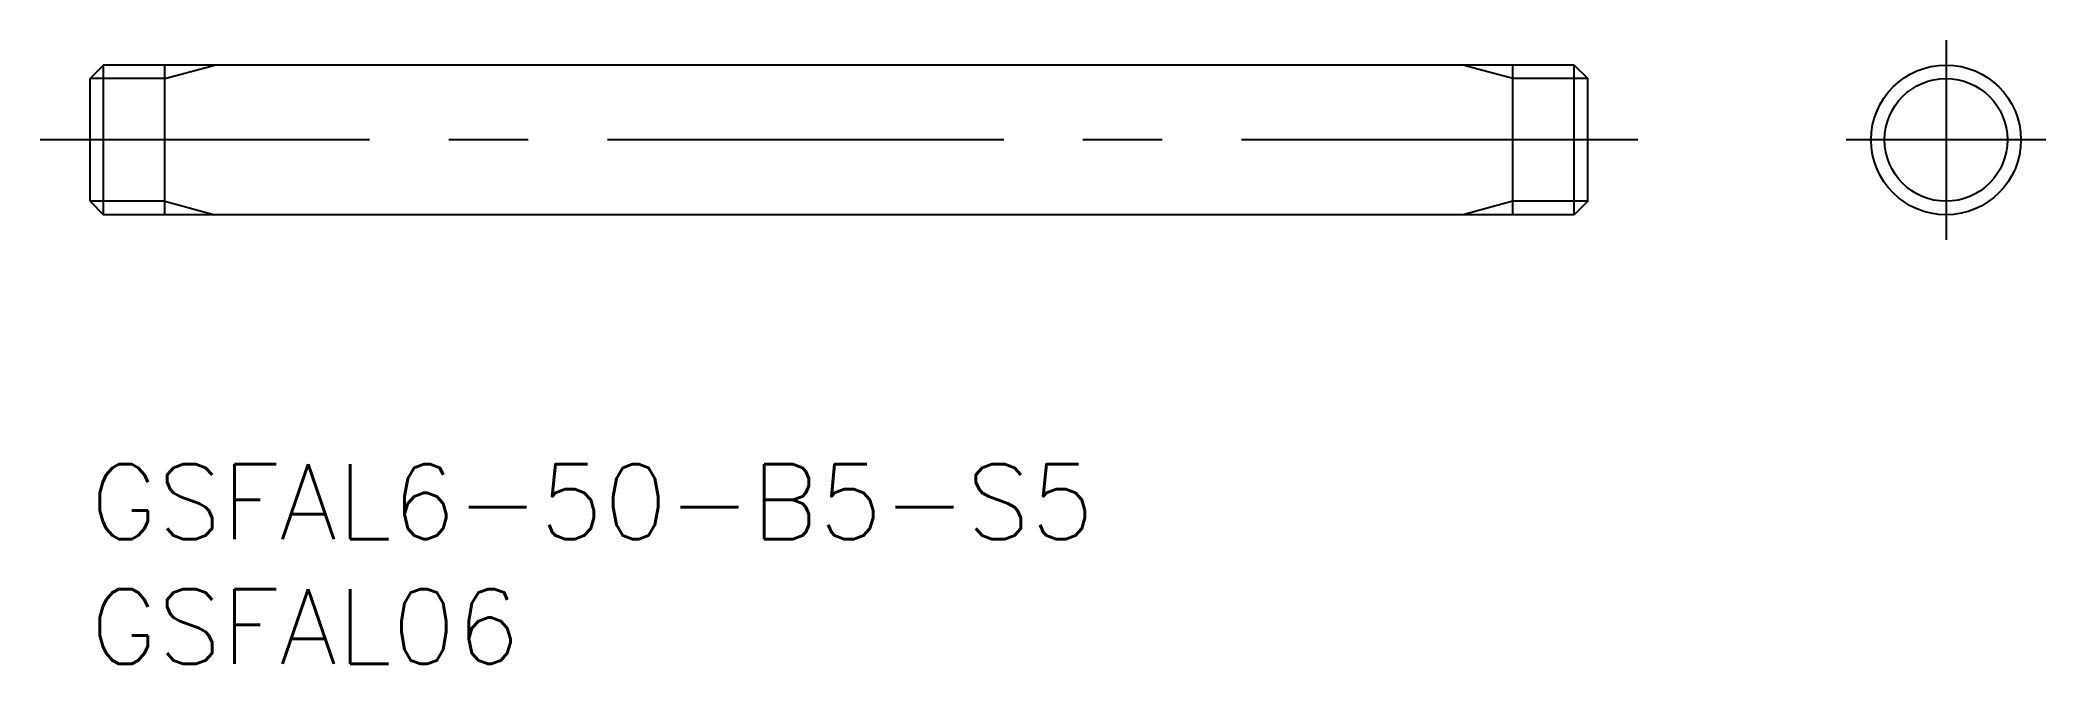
# Model space of a CAD drawing. Extents: x -2 to 78.4, y -8 to 17.
import ezdxf

# ---------------------------------------------------------------- set-up
doc = ezdxf.new("R2010")
doc.units = 0
doc.header["$LTSCALE"] = 0.5
doc.linetypes.add('CENTER', pattern=[50.8, 31.75, -6.35, 6.35, -6.35])
for name, color, linetype in [('MSM_CENTER', 1, 'CENTER'), ('MSM_CONTINUOUS', 7, 'CONTINUOUS'), ('MSM_NARROW', 5, 'CONTINUOUS'), ('MSM_PART_NUMBER', 7, 'CONTINUOUS')]:
    doc.layers.add(name, color=color, linetype=linetype)
doc.styles.get("Standard").update_dxf_attribs({"font": 'txt.shx', "height": 3, "bigfont": 'bigfont.shx'})

# ---------------------------------------------------------------- blocks, each defined once
blk = doc.blocks.new('*U11')
at = {"layer": 'MSM_PART_NUMBER'}
blk.add_text('GSFAL6-50-B5-S5', height=3, dxfattribs=at).set_placement((0, -3))
blk = doc.blocks.new('*U12')
at = {"layer": 'MSM_PART_NUMBER'}
blk.add_text('GSFAL06', height=3, dxfattribs=at).set_placement((0, -8))

msp = doc.modelspace()

# ---------------------------------------------------------------- linework, layer by layer
at = {"layer": 'MSM_CENTER'}
for p, q in [((74.35, 17), (74.35, 9)), ((62, 13), (-2, 13)), ((78.35, 13), (70.35, 13))]:
    msp.add_line(p, q, dxfattribs=at)
at = {"layer": 'MSM_CONTINUOUS'}
for p, q in [((0.542, 16), (0, 15.459)), ((0, 10.542), (0, 15.459)), ((59.458, 16), (0.542, 16)), ((0.542, 10), (0.542, 16)), ((3, 10), (3, 16)), ((57, 10), (57, 16)), ((59.458, 10), (59.458, 16)), ((59.458, 16), (60, 15.459)), ((60, 10.542), (60, 15.459)), ((0, 10.542), (0.542, 10)), ((60, 10.542), (59.458, 10)), ((59.458, 10), (0.542, 10))]:
    msp.add_line(p, q, dxfattribs=at)
msp.add_circle((74.35, 13), 3, dxfattribs=at)
at = {"layer": 'MSM_NARROW'}
for p, q in [((3, 15.459), (0, 15.459)), ((3, 15.459), (5, 16)), ((57, 15.459), (55, 16)), ((60, 15.459), (57, 15.459)), ((3, 10.542), (0, 10.542)), ((3, 10.542), (5, 10)), ((57, 10.542), (55, 10)), ((60, 10.542), (57, 10.542))]:
    msp.add_line(p, q, dxfattribs=at)
msp.add_circle((74.35, 13), 2.459, dxfattribs=at)

# ---------------------------------------------------------------- block references
at = {"layer": 'MSM_CONTINUOUS'}
for name in ['*U11', '*U12']:
    msp.add_blockref(name, (0, 0), dxfattribs=at)

doc.saveas('drawing.dxf')
